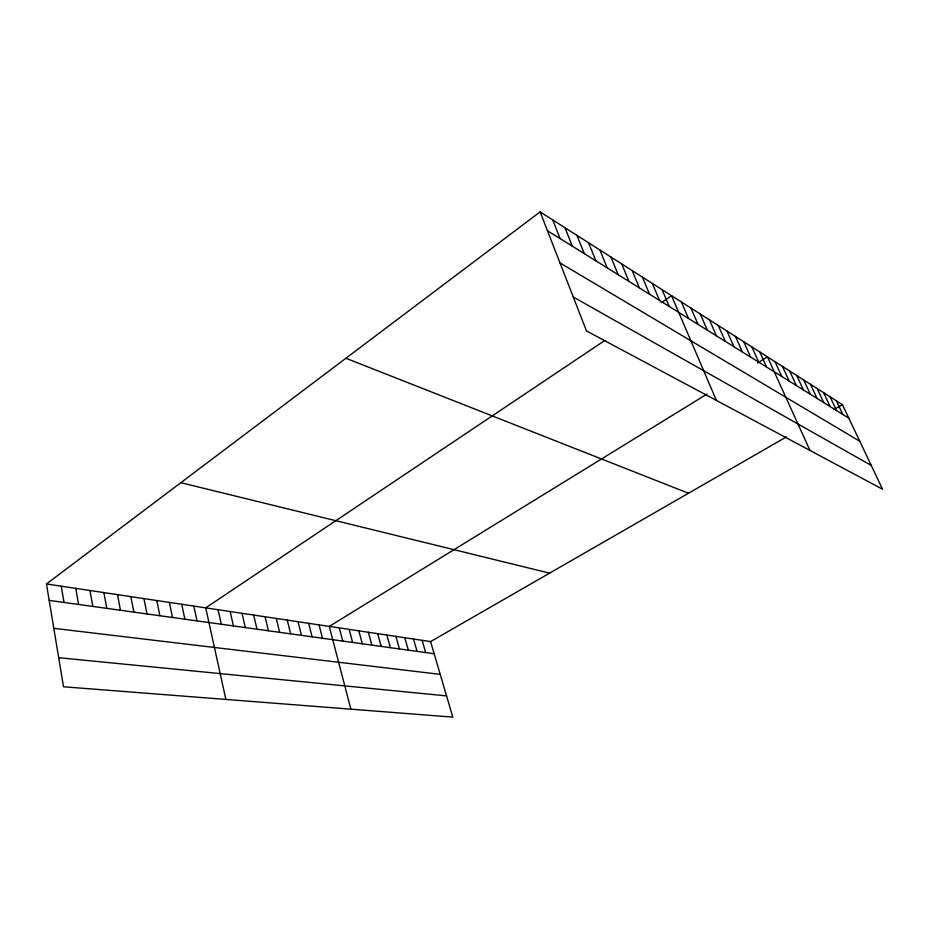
<?xml version="1.0" encoding="UTF-8"?>
<svg xmlns="http://www.w3.org/2000/svg" width="929" height="929" viewBox="0 0 929 929"><rect width="100%" height="100%" fill="white"/><g stroke="black" fill="none" stroke-linecap="round" stroke-linejoin="round"><path stroke-width="1.39" d="M46.45 583.981L430.568 641.602L452.806 717.118L63.52 686.775L46.45 583.981L540.121 211.882L842.452 404.696L882.55 489.246L586.489 330.956L540.121 211.882M604.825 340.467L205.715 607.868L225.863 699.432M661.204 302.691L671.597 295.736L716.387 400.399M706.992 394.093L329.261 626.401L350.872 709.175M757.599 362.96L767.482 356.887L809.995 450.46M430.568 641.602L786.422 436.92M833.766 409.689L842.452 404.696M58.701 657.697L446.559 695.902M53.812 628.329L440.218 674.361M49.179 600.389L434.145 653.749M180.853 482.674L549.585 573.135M345.925 358.257L688.494 493.253M573.263 296.99L871.239 465.406M560.001 262.919L859.789 441.263M547.448 230.706L848.874 418.236M836.321 400.782L842.777 414.439M830.061 396.799L836.553 410.572M823.675 392.723L830.201 406.623M817.16 388.566L823.709 402.582M810.506 384.327L817.09 398.471M803.713 379.996L810.332 394.268M796.78 375.571L803.434 389.971M789.685 371.043L796.374 385.581M782.45 366.432L789.174 381.087M775.053 361.706L781.8 376.512M759.748 351.952L766.564 367.025M751.84 346.9L758.691 362.124M743.734 341.744L750.62 357.108M735.454 336.461L742.376 351.975M726.977 331.049L733.922 346.726M718.303 325.522L725.27 341.338M709.408 319.843L716.41 335.822M700.303 314.037L707.341 330.178M690.967 308.091L698.039 324.395M681.398 301.983L688.494 318.461M662.098 289.674L669.24 306.477M652.367 283.473L659.544 300.439M642.404 277.109L649.592 294.249M632.184 270.594L639.396 287.909M621.698 263.906L628.933 281.394M610.945 257.054L618.203 274.717M599.913 250.017L607.183 267.866M588.591 242.794L595.872 260.828M576.955 235.374L584.26 253.605M565.018 227.756L572.322 246.173M552.743 219.929L560.059 238.544M422.114 640.336L425.691 652.576M413.521 639.047L417.086 651.38M404.789 637.735L408.354 650.172M395.905 636.4L399.458 648.941M386.87 635.041L390.412 647.687M377.685 633.671L381.215 646.41M368.337 632.266L371.855 645.121M358.826 630.837L362.333 643.797M349.141 629.386L352.637 642.45M339.294 627.911L342.778 641.08M319.053 624.869L322.502 638.269M308.649 623.313L312.086 636.829M298.058 621.722L301.484 635.355M287.27 620.107L290.672 633.857M276.273 618.459L279.652 632.335M265.079 616.775L268.435 630.779M253.663 615.068L256.996 629.188M242.028 613.314L245.337 627.574M230.16 611.537L233.446 625.925M218.06 609.726L221.311 624.253M193.836 606.091L197.029 620.886M181.724 604.28L184.883 619.202M169.38 602.422L172.504 617.483M156.792 600.529L159.881 615.73M143.949 598.613L147.003 613.953M130.861 596.65L133.869 612.13M117.495 594.641L120.468 610.272M103.874 592.597L106.8 608.379M89.962 590.507L92.842 606.44M75.76 588.382L78.593 604.465M61.256 586.211L64.043 602.445"/></g></svg>
